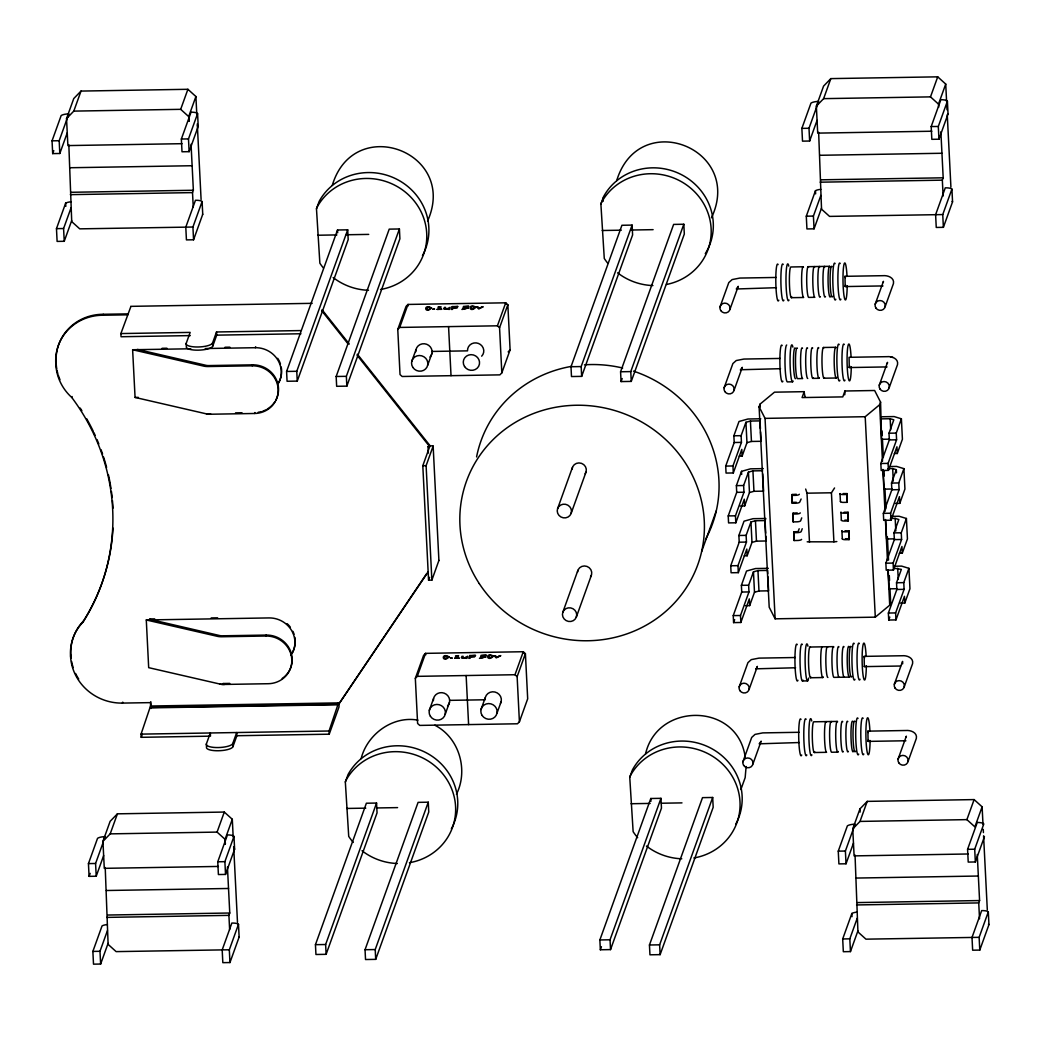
<?xml version="1.0" encoding="UTF-8"?>
<svg xmlns="http://www.w3.org/2000/svg" width="1041" height="1041" viewBox="0 0 1041 1041"><rect width="100%" height="100%" fill="white"/><g stroke="black" fill="none" stroke-linecap="round" stroke-linejoin="round"><path stroke-width="1.5" d="M232.911 746.696L232.755 743.521L236.71 732.539L236.867 735.727L232.911 746.696A13.286 3.774 -2.9 0 1 218.35 750.743A13.286 3.774 -2.9 0 1 206.521 747.139L206.365 743.964L210.321 732.981L210.477 736.156L141.225 737.314L141.056 734.126L150.607 705.798M746.111 766.501L745.161 777.64L740.867 789.533M845.565 284.974L845.188 286.561L844.993 276.32L882.95 275.683C887.674 275.175 894.661 277.7 893.438 283.594L885.136 306.679M849.651 365.938L849.274 367.551L849.066 357.31L887.023 356.673C891.76 356.126 898.708 358.69 897.524 364.558L889.209 387.642M868.48 739.8L868.09 741.387L867.895 731.146L905.852 730.509C910.589 730.001 917.563 732.539 916.34 738.42L908.038 761.505M844.095 512.237L848.064 512.25L848.142 520.981L844.576 521.034A3.591 1.015 -2.9 0 1 841.388 520.071M844.993 530.78L849.001 530.884L849.079 539.628L845.513 539.68A3.591 1.015 -2.9 0 1 842.325 538.704M428.358 453.095L428.033 446.654L429.517 447.11L422.802 465.717L428.567 580.175L431.872 580.123L426.107 465.665L433.16 446.029L430.024 445.665L357.362 354.2M431.872 580.123L438.912 560.422M864.603 665.876L864.329 666.617L864.134 656.377L902.092 655.752C906.815 655.231 913.79 657.769 912.58 663.651L904.265 686.735M236.867 735.727L329.216 734.191L329.047 731.003L338.598 702.675L338.676 704.276L152.311 707.373M52.05 140.834L61.146 115.59A7.573 2.147 -2.9 0 1 68.849 113.872L59.181 140.717L59.818 153.482L52.688 153.6L52.05 140.834L59.181 140.717M52.688 153.6L53.768 150.62M182.006 143.684L67.886 145.584L66.533 118.596L73.755 98.557L81.016 91.074L187.901 89.292L195.903 96.527L196.788 114.237M66.533 118.596L73.794 111.114L81.016 91.074M59.818 153.482L67.249 132.832M71.673 220.64L64.243 241.291L57.112 241.408L56.474 228.643L65.648 203.164A7.378 2.095 -2.9 0 1 70.983 201.798M202.097 201.551L202.735 214.303L193.561 239.781L186.43 239.898L185.792 227.146L195.461 200.288A7.378 2.095 -2.9 0 1 202.097 201.551L192.923 227.029L79.728 228.851L71.725 221.616L68.823 144.751M64.243 241.291L63.592 228.526L71.035 207.888M150.685 707.399L150.451 702.623L122.409 703.091A49.799 47.418 19.8 0 1 70.541 656.22A48.966 46.624 19.8 0 1 83.072 622.024A211.57 201.434 19.8 0 0 71.764 397.467A48.966 46.624 19.8 0 1 55.811 363.751L56.149 362.788A48.966 46.624 19.8 0 1 103.228 314.278L128.147 313.875M71.764 397.467L72.102 396.517M55.811 363.751A48.966 46.624 19.8 0 1 102.877 315.241L103.228 314.278M188.928 121.329L188.681 116.566L180.679 109.331L187.901 89.292M188.681 116.566L195.903 96.527M181.368 139.026L191.037 112.168A7.573 2.147 -2.9 0 1 197.582 113.651L198.219 126.403L189.137 151.661L182.006 151.778L181.368 139.026L188.486 138.908L197.582 113.651M190.308 335.592L121.042 336.737L120.886 333.562L130.854 306.575M193.236 206.899L192.52 192.611L193.366 190.256L191.05 144.257M70.541 656.22L70.879 655.27A48.966 46.624 19.8 0 1 83.41 621.074A211.57 201.434 19.8 0 0 112.975 528.034M83.072 622.024L83.41 621.074M300.784 330.57L216.528 331.975L216.697 335.15L212.741 346.132A13.286 3.774 -2.9 0 1 198.167 350.166A13.286 3.774 -2.9 0 1 186.352 346.575L186.196 343.387L190.152 332.404L120.886 333.562M212.741 346.132L212.585 342.957L216.528 331.975M122.409 703.091L122.76 702.141M278.559 383.114A24.893 23.709 19.8 0 0 255.331 347.707L255.683 346.744M252.221 365.807L208.07 366.536A8.081 2.29 -2.9 0 1 204.036 366.185L132.623 349.737L135.07 397.428L206.951 413.993A4.763 1.353 -2.9 0 0 209.788 414.24L254.616 413.485A24.893 23.709 19.8 0 0 278.155 389.243A24.893 23.709 19.8 0 0 252.221 365.807L252.56 364.844L208.864 365.573A4.763 1.353 -2.9 0 1 206.027 365.326L137.412 349.412M323.413 268.031A58.4 55.615 19.8 0 1 319.86 263.191L316.477 208.773L319.171 201.368A58.4 55.615 19.8 0 1 397.402 179.572A58.4 55.615 19.8 0 1 422.477 255.618M103.645 855.585L96.214 876.236L89.084 876.353L88.446 863.601L97.542 838.343A7.573 2.147 -2.9 0 1 105.232 836.626L104.347 839.111M254.616 413.485L254.967 412.535M89.084 876.353L90.164 873.386M218.402 866.437L104.282 868.337L102.929 841.349L110.138 821.31L117.412 813.828L224.296 812.058L232.299 819.28L233.184 836.99M96.214 876.236L95.577 863.483L103.007 842.833M141.225 737.314L142.305 734.282M102.929 841.349L110.19 833.867L117.412 813.828M286.587 371.455L337.505 229.996L347.694 229.827L348.188 239.638L297.258 381.097L287.069 381.266L286.587 371.455L296.763 371.286L347.694 229.827M108.069 943.393L100.639 964.044L93.508 964.161L92.87 951.409L102.044 925.93A7.378 2.095 -2.9 0 1 107.379 924.551M238.493 924.304L239.131 937.056L229.957 962.548L222.826 962.665L222.188 949.899L231.857 923.055A7.378 2.095 -2.9 0 1 238.493 924.304L229.319 949.782L116.124 951.617L108.121 944.382L105.219 867.517M100.639 964.044L99.988 951.292L107.431 930.641M336.165 376.491L389.217 229.137L399.406 228.968L399.9 238.779L346.848 386.133L336.659 386.302L336.165 376.491L346.354 376.322L399.406 228.968M292.17 653.345A24.893 23.709 19.8 0 0 268.942 617.925L146.287 619.968L148.681 667.658L220.601 684.21A4.763 1.353 -2.9 0 0 223.438 684.457L268.279 683.716A24.893 23.709 19.8 0 0 291.805 659.46A24.893 23.709 19.8 0 0 265.871 636.025L266.223 635.075A24.893 23.709 19.8 0 1 290.738 651.601A24.893 23.709 19.8 0 1 282.15 678.524M427.591 221.03C458.43 152.142 353.966 112.962 332.274 185.376M397.766 329.424L406.042 306.431L407.981 304.44L505.705 302.814L507.839 304.74L510.103 349.88L501.827 372.873L499.888 374.864L402.164 376.491L400.03 374.565L397.766 329.424L399.705 327.434L407.981 304.44L408.293 305.807M225.324 844.082L225.077 839.319L217.075 832.097L224.296 812.058M225.077 839.319L232.299 819.28M217.764 861.779L227.432 834.934A7.573 2.147 -2.9 0 1 233.978 836.417L234.615 849.17L225.533 874.427L218.402 874.544L217.764 861.779L224.882 861.662L233.978 836.417M411.729 361.461L415.971 349.672M229.632 929.652L228.916 915.364L229.762 913.009L227.445 867.01M427.669 365.261L431.911 353.472M428.033 446.654L429.686 446.628L430.024 445.665M426.745 573.5L338.676 704.276L428.215 571.782M329.216 734.191L339.015 706.969L339.028 703.313M501.827 372.873L499.563 327.733L497.429 325.807L505.705 302.814L506.004 304.193M499.563 327.733L507.839 304.74M353.25 842.416A58.4 55.615 19.8 0 1 348.722 836.404L345.339 781.999L348.032 774.582A58.4 55.615 19.8 0 1 426.263 752.799A58.4 55.615 19.8 0 1 451.352 828.844M428.567 580.175L429.608 577.313M315.449 944.681L366.38 803.223L376.556 803.053L377.05 812.865L326.119 954.324L315.944 954.493L315.449 944.681L325.625 944.512L376.556 803.053M415.333 678.342L423.609 655.349L425.548 653.358L523.272 651.731L525.406 653.657L527.683 698.797L519.407 721.79L517.468 723.781L419.744 725.408L417.61 723.482L415.333 678.342L417.272 676.351L425.548 653.358L425.86 654.737M607.827 263.308A58.4 55.615 19.8 0 1 604.274 258.467L600.891 204.049L603.585 196.645A58.4 55.615 19.8 0 1 683.299 175.656A58.4 55.615 19.8 0 1 705.278 253.679M429.295 710.378L433.537 698.589M445.236 714.178L449.478 702.389M571.002 366.731L621.919 225.272L632.108 225.103L632.603 234.915L581.672 376.374L571.483 376.543L571.002 366.731L581.177 366.562L632.108 225.103M365.04 949.717L418.092 802.364L428.267 802.195L428.762 812.006L375.71 959.36L365.534 959.529L365.04 949.717L375.215 949.548L428.267 802.195M481.007 709.52L485.249 697.73M557.612 508.62L572.459 467.357M456.452 794.257C468.567 770.132 459.263 737.653 434.826 725.213M496.947 713.319L501.189 701.53M620.579 371.767L673.631 224.414L683.82 224.244L684.314 234.056L631.262 381.409L621.074 381.579L620.579 371.767L630.768 371.598L683.82 224.244M571.106 513.473A7.17 6.832 19.8 0 0 562.986 504.26A7.17 6.832 19.8 0 0 558.978 515.399A7.17 6.832 19.8 0 0 571.106 513.473L585.953 472.211M519.407 721.79L517.13 676.65L514.996 674.724L523.272 651.731L523.584 653.11M621.074 381.579L622.167 378.547M517.13 676.65L525.406 653.657M562.817 612.238L577.885 570.403M711.471 217.803C744.133 148.655 639.057 107.223 616.688 180.653M576.324 617.092A7.17 6.832 19.8 0 0 568.204 607.879A7.17 6.832 19.8 0 0 564.196 619.018A7.17 6.832 19.8 0 0 576.324 617.092L591.379 575.27M720.047 306.848L728.791 282.592L732.135 279.574L739.852 278.064L776.222 277.453M730.001 309.229L738.238 286.327L736.299 288.995L776.43 287.693M801.869 128.381L810.965 103.137A7.573 2.147 -2.9 0 1 818.668 101.419L809 128.264L809.638 141.016L802.507 141.147L801.869 128.381L809 128.264M931.825 131.231L817.706 133.118L816.352 106.143L823.574 86.104L830.835 78.609L937.72 76.839L945.722 84.074L946.607 101.784M816.352 106.143L823.613 98.648L830.835 78.609M809.638 141.016L817.068 120.379M724.12 387.812L732.89 363.556L736.234 360.55L743.925 359.054L780.308 358.442M734.074 390.245L742.311 367.343L740.346 369.984M821.492 208.187L814.062 228.825L806.931 228.942L806.294 216.19L815.467 190.711A7.378 2.095 -2.9 0 1 820.802 189.345M951.916 189.098L952.554 201.85L943.38 227.328L936.249 227.445L935.612 214.693L945.28 187.835A7.378 2.095 -2.9 0 1 951.916 189.098L942.743 214.576L829.547 216.398L821.544 209.163L818.642 132.298M739.24 456.127L742.142 456.075L741.804 449.374L733.306 472.952L726.058 473.069L725.707 466.082L734.204 442.503L733.866 435.789L739.006 421.488L747.998 419.002L760.789 418.781M814.062 228.825L813.411 216.073L820.855 195.435M733.306 472.952L732.955 465.965L741.452 442.386L741.114 435.672L745.929 422.295L750.418 421.045L760.034 420.889L760.424 428.736M701.647 551.509L716.299 510.806M889.951 588.321L890.667 602.57L889.717 605.198L875.299 617.157L775.129 618.822L769.195 607.202L759.097 406.758L760.047 404.129L774.478 392.171L804.199 391.676A20.495 19.506 19.8 0 0 805.148 396.751M742.142 456.075L746.957 442.698L745.929 422.295M637.665 837.693A58.4 55.615 19.8 0 1 633.136 831.681L629.753 777.276L632.447 769.859A58.4 55.615 19.8 0 1 710.678 748.076A58.4 55.615 19.8 0 1 735.766 824.121M740.294 506.004L744.653 505.926L744.315 499.212L735.818 522.79L728.57 522.907L728.219 515.933L736.716 492.354L736.377 485.64L741.517 471.339L750.509 468.84L763.3 468.632M735.818 522.79L735.467 515.802L743.964 492.224L743.625 485.522L748.44 472.133L752.929 470.896L762.546 470.727M744.653 505.926L749.468 492.549L748.44 472.133M744.263 555.816L747.152 555.777L746.813 549.062L738.329 572.641L731.081 572.758L730.73 565.77L739.214 542.192L738.876 535.477L744.029 521.19L753.02 518.691L765.812 518.483L765.057 520.578L765.682 533.135M599.863 939.958L650.794 798.499L660.97 798.33L661.464 808.141L610.533 949.6L600.358 949.769L599.863 939.958L610.039 939.789L660.97 798.33M738.329 572.641L737.978 565.653L746.462 542.075L746.124 535.36L750.951 521.983L755.441 520.734L765.057 520.578M600.358 949.769L601.451 946.724M804.199 391.676L802.077 397.571L842.794 396.894L844.915 391L874.635 390.505L880.569 402.125L881.584 439.289L889.587 439.159M747.152 555.777L751.979 542.387L750.951 521.983M745.317 605.693L749.663 605.615L749.325 598.9L740.841 622.479L733.593 622.609L733.241 615.621L741.726 592.043L741.387 585.328L746.54 571.028L755.532 568.542L768.323 568.321M733.593 622.609L734.66 619.655M740.841 622.479L740.489 615.491L748.973 591.926L748.635 585.211L753.463 571.834L757.952 570.585L767.568 570.416L767.724 573.565M938.67 107.288L938.501 104.113L930.498 96.878L937.72 76.839M749.663 605.615L754.491 592.238L753.463 571.834M801.115 499.003L799.735 502.1A3.591 1.015 -2.9 0 1 795.792 503.193L792.227 503.245L791.837 495.399L792.162 494.514L796.287 494.267M792.227 503.245L792.162 494.514M938.501 104.113L945.722 84.074M931.188 126.573L940.856 99.715A7.573 2.147 -2.9 0 1 947.401 101.198L948.039 113.95L938.956 139.208L931.825 139.325L931.188 126.573L938.305 126.455L947.401 101.198M801.726 517.871L800.672 520.747A3.591 1.015 -2.9 0 1 796.729 521.84L793.177 521.892L792.774 514.046L793.099 513.161L797.224 512.914M793.177 521.892L793.099 513.161M875.182 304.245L883.419 281.356L883.288 282.462M801.609 539.381A3.591 1.015 -2.9 0 1 797.679 540.474L794.114 540.539L793.71 532.693L794.036 531.808L798.122 531.626L799.176 528.763M739.175 686.917L747.932 662.649L751.264 659.63L758.993 658.12L795.363 657.522M794.114 540.539L794.036 531.808M649.454 944.994L702.506 797.64L712.682 797.471L713.176 807.282L660.124 954.636L649.948 954.805L649.454 944.994L659.63 944.825L712.682 797.471M802.221 528.737L801.206 531.535A3.591 1.015 -2.9 0 1 797.276 532.628L793.71 532.693M749.143 689.285L757.38 666.396L756.391 668.335M943.133 196.033L942.339 180.158L943.185 177.803L940.869 131.804M742.949 761.687L751.706 737.418L755.037 734.399L762.754 732.89L799.124 732.291M879.255 385.261L887.492 362.372L887.374 363.478M840.451 501.424A3.591 1.015 -2.9 0 0 843.639 502.4L847.205 502.335L847.127 493.603L843.132 493.577M882.482 461.332L879.632 404.754L880.569 402.125M752.903 764.055L761.153 741.166L759.201 743.821L799.345 742.532M847.205 502.335L847.127 493.603M848.142 520.981L848.064 512.25M849.079 539.628L849.001 530.884M894.375 453.551L897.277 453.499L896.939 446.797L888.441 470.376L881.193 470.493L880.842 463.505L889.339 439.927L889.001 433.212L893.816 419.835L890.172 418.729L880.556 418.885M888.441 470.376L888.09 463.388L896.587 439.809L896.249 433.095L901.389 418.794L894.102 416.569L881.311 416.79M897.277 453.499L902.417 439.211L901.389 418.794M895.429 503.428L899.788 503.35L899.45 496.635L890.953 520.214L883.705 520.331L883.354 513.356L891.851 489.777L891.512 483.063L896.327 469.686L892.671 468.567L887.869 468.645M890.953 520.214L890.602 513.226L899.099 489.647L898.76 482.946L903.9 468.645L896.613 466.42L890.211 466.524M894.609 538.848L886.607 538.978L887.361 536.883L888.533 560.123M899.788 503.35L904.928 489.049L903.9 468.645M899.398 553.239L902.287 553.2L901.948 546.486L893.464 570.065L886.216 570.182L885.865 563.194L894.349 539.615L894.011 532.901L898.838 519.524L895.182 518.418L890.38 518.496M893.464 570.065L893.113 563.077L901.597 539.498L901.259 532.784L906.412 518.483L899.112 516.258L891.122 516.401M902.287 553.2L907.44 538.9L906.412 518.483M900.452 603.116L904.798 603.038L904.46 596.324L895.976 619.902L888.728 620.033L888.376 613.045L896.861 589.466L896.522 582.752L901.35 569.375L894.492 568.308M888.728 620.033L889.795 617.079M895.976 619.902L895.624 612.915L904.108 589.349L903.77 582.635L908.923 568.334L901.623 566.109L893.633 566.239M904.798 603.038L909.951 588.738L908.923 568.334M894.323 684.314L902.56 661.412L902.664 663.781M838.265 851.148L847.361 825.89A7.573 2.147 -2.9 0 1 855.051 824.173L845.396 851.031L846.034 863.783L838.903 863.9L838.265 851.148L845.396 851.031M968.221 853.984L854.101 855.884L852.748 828.896L859.97 808.857L867.231 801.375L974.116 799.592L982.118 806.827L983.003 824.537M852.748 828.896L860.009 821.414L867.231 801.375M846.034 863.783L853.464 843.132M898.084 759.084L906.334 736.182L906.19 737.288M857.888 930.94L850.458 951.591L843.327 951.708L842.69 938.956L851.863 913.477A7.378 2.095 -2.9 0 1 857.198 912.098M988.312 911.851L988.95 924.603L979.776 950.082L972.645 950.199L972.008 937.447L981.676 910.602A7.378 2.095 -2.9 0 1 988.312 911.851L979.139 937.329L865.943 939.164L857.94 931.929L855.038 855.051M850.458 951.591L849.807 938.839L857.25 918.188M982.118 806.827L974.897 826.866L966.894 819.631L974.116 799.592M967.583 849.326L977.252 822.481A7.573 2.147 -2.9 0 1 983.797 823.952L974.701 849.209L975.352 861.961L968.221 862.091L967.583 849.326L974.701 849.209M975.352 861.961L984.435 836.717A7.573 2.147 -2.9 0 0 984.265 836.496M979.529 918.787L978.735 902.911L979.581 900.556L977.265 854.557M316.477 208.773L317.05 207.263A58.4 55.615 19.8 0 1 414.93 201.915A58.4 55.615 19.8 0 1 380.564 289.476M345.339 781.999L345.911 780.477A58.4 55.615 19.8 0 1 443.791 775.129A58.4 55.615 19.8 0 1 409.438 862.703M361.136 758.59C367.226 734.256 392.704 715.492 417.922 720.151M600.891 204.049L601.464 202.54A58.4 55.615 19.8 0 1 698.875 196.593A58.4 55.615 19.8 0 1 666.474 284.479M629.753 777.276L630.326 775.753A58.4 55.615 19.8 0 1 728.206 770.405A58.4 55.615 19.8 0 1 693.853 857.979M645.55 753.866C657.769 701.113 738.72 702.714 745.317 758.069M807.191 541.814L833.906 541.841L831.434 492.783L834.557 487.969M508.164 351.871L510.103 349.88M759.097 406.758L765.044 418.378L865.201 416.712L879.632 404.754M740.802 369.737L780.516 368.683M746.957 442.698L751.446 441.449L761.062 441.293L760.581 431.872M749.468 492.549L753.957 491.3L763.573 491.144L762.702 473.876M751.979 542.387L756.469 541.151L766.085 540.982L765.838 536.271M754.491 592.238L758.98 590.989L768.596 590.833L767.881 576.701M755.753 668.829L795.571 667.762M796.313 502.296L792.552 502.361M833.906 541.841L836.834 541.554M73.794 111.114L180.679 109.331M823.613 98.648L930.498 96.878M69.981 167.744L192.13 165.727M819.801 155.291L941.949 153.261M71.217 192.286L193.366 190.256M821.037 179.82L943.185 177.803M70.359 194.641L192.52 192.611M820.178 182.188L942.339 180.158M56.474 228.643L63.592 228.526M806.294 216.19L813.411 216.073M317.804 235.24L336.894 234.915M346.432 234.759L368.709 234.394M602.219 230.503L621.308 230.191M630.846 230.035L653.123 229.658M803.053 266.769L790.835 266.977A15.368 1.744 89 0 0 789.468 284.792A15.368 1.744 89 0 0 791.889 297.049M808.141 266.678L829.521 266.327M845.188 286.561L882.976 285.924M130.685 306.353L312.196 303.334M791.446 297.687L803.665 297.492A15.368 1.744 89 0 1 801.609 280.576A15.368 1.744 89 0 1 803.509 267.173M102.877 315.241L127.796 314.824M399.705 327.434L497.429 325.807M216.697 335.15L300.94 333.758M162.071 348.306L166.911 348.228M225.012 347.265L229.853 347.174M132.675 349.737L190.776 348.774M205.298 348.54L255.331 347.707M432.08 351.442L467.513 350.856A8.198 7.808 19.8 0 1 478.405 343.413A8.198 7.808 19.8 0 1 481.684 356.165M823.418 347.486L835.637 347.291M849.274 367.551L887.049 366.913M812.826 378.39L818.942 378.299M824.03 378.208L836.248 378M792.526 381.8L787.438 381.891A18.439 2.082 89 0 1 785.005 364.012A18.439 2.082 89 0 1 786.71 345.026M135.07 397.428L138.31 397.376M235.539 412.861L242.019 412.757M733.866 435.789L741.114 435.672M889.001 433.212L896.249 433.095M734.204 442.503L741.452 442.386M889.339 439.927L896.587 439.809M422.802 465.717L426.107 465.665M725.707 466.082L732.955 465.965M880.842 463.505L888.09 463.388M736.377 485.64L743.625 485.522M891.512 483.063L898.76 482.946M892.098 489.01L884.095 489.14L883.145 470.298M736.716 492.354L743.964 492.224M891.851 489.777L899.099 489.647M805.669 489.049L807.009 493.187L831.434 492.783M791.837 495.399L795.402 495.347A3.591 1.015 -2.9 0 0 799.332 494.254M846.801 494.488L843.249 494.553A3.591 1.015 -2.9 0 1 840.048 493.577M792.774 514.046L796.339 513.981A3.591 1.015 -2.9 0 0 800.269 512.901M847.751 513.135L844.186 513.187A3.591 1.015 -2.9 0 1 840.985 512.224M728.219 515.933L735.467 515.802M883.354 513.356L890.602 513.226M848.454 520.097L844.837 520.149M848.688 531.769L845.123 531.834A3.591 1.015 -2.9 0 1 841.935 530.858M738.876 535.477L746.124 535.36M894.011 532.901L901.259 532.784M849.404 538.744L845.409 538.717M739.214 542.192L746.462 542.075M894.349 539.615L901.597 539.498M730.73 565.77L737.978 565.653M885.865 563.194L893.113 563.077M741.387 585.328L748.635 585.211M896.522 582.752L903.77 582.635M897.121 588.699L889.118 588.829L888.168 569.987M741.726 592.043L748.973 591.926M896.861 589.466L904.108 589.349M149.852 618.966L154.693 618.875M211.18 617.938L217.634 617.834M733.241 615.621L740.489 615.491M888.376 613.045L895.624 612.915M266.223 635.075L222.514 635.804A4.763 1.353 -2.9 0 1 219.677 635.557L149.501 619.278M265.871 636.025L221.72 636.754A8.081 2.29 -2.9 0 1 217.686 636.402L146.287 619.968M809.976 647.034L833.386 646.643M864.329 666.617L900.53 666.019M417.272 676.351L514.996 674.724M229.775 683.403L224.908 683.482A4.763 1.353 -2.9 0 1 223.151 683.417M810.588 677.756L822.806 677.548M849.261 677.118L833.997 677.366A15.368 1.744 89 0 1 831.941 660.462A15.368 1.744 89 0 1 833.854 647.047M802.507 680.957L807.595 680.879M449.66 700.359L485.08 699.773A8.198 7.808 19.8 0 1 494.943 692.018A8.198 7.808 19.8 0 1 500.474 703.443M150.62 706.019L338.611 702.896M150.516 707.867L338.507 704.744M837.159 721.413L813.737 721.803A15.368 1.744 89 0 0 812.37 739.617A15.368 1.744 89 0 0 814.791 751.875M141.056 734.126L329.047 731.003M868.09 741.387L905.878 740.763M814.348 752.526L826.567 752.318A15.368 1.744 89 0 1 824.511 735.414A15.368 1.744 89 0 1 826.411 721.999M837.758 752.136L831.655 752.24A15.368 1.744 89 0 1 829.599 735.323A15.368 1.744 89 0 1 831.499 721.92M346.666 808.454L365.755 808.141M376.894 807.959L397.571 807.608M631.08 803.73L650.17 803.418M661.308 803.236L681.985 802.884M110.19 833.867L217.075 832.097M860.009 821.414L966.894 819.631M88.446 863.601L95.577 863.483M106.377 890.51L228.526 888.48M856.196 878.057L978.345 876.028M107.613 915.039L229.762 913.009M857.433 902.586L979.581 900.556M106.755 917.394L228.916 915.364M856.574 904.941L978.735 902.911M92.87 951.409L99.988 951.292M842.69 938.956L849.807 938.839M210.868 414.214L210.464 414.227A8.081 2.29 -2.9 0 1 206.43 413.863M224.531 684.444L224.127 684.444A8.081 2.29 -2.9 0 1 220.093 684.093M890.549 356.894L891.304 357.063M891.968 357.219L892.957 357.44M844.993 276.32L845.435 277.726M864.134 656.377L864.577 657.782M867.895 731.146L868.337 732.552M322.033 309.737L349.295 344.037M321.695 310.686L347.941 343.725M357.024 355.15L429.686 446.628M946.776 104.998L947.024 109.826M947.258 114.653L950.914 187.094M983.251 829.365L983.42 832.592M983.576 835.806L987.31 909.86M938.305 126.455L938.956 139.208M942.743 214.576L943.38 227.328M979.139 937.329L979.776 950.082M896.327 469.686L896.483 472.822M890.172 418.729L890.719 429.712M892.671 468.567L893.308 481.124M895.182 518.418L895.82 530.975M897.693 568.256L898.253 579.251M882.026 430.909L882.261 435.619M882.417 438.742L883.354 457.337M884.056 471.339L884.29 476.049M884.928 488.593L885.943 508.737M889.313 575.738L889.548 580.449M885.657 520.149L886.607 538.978M882.885 469.413L885.006 511.443M885.41 519.524L887.439 559.941M887.934 569.635L889.717 605.198M865.201 416.712L875.299 617.157M859.97 808.857L860.126 812.084M840.035 493.707L840.425 501.554M840.972 512.354L841.362 520.201M841.909 531.001L842.312 538.848M815.467 190.711L815.623 193.899M851.863 913.477L852.019 916.666M807.009 493.187L809.482 542.244M765.044 418.378L775.129 618.822M760.047 404.129L760.203 407.057M750.418 421.045L751.446 441.449M752.929 470.896L753.957 491.3M755.441 520.734L756.469 541.151M757.952 570.585L758.98 590.989M741.517 471.339L741.673 474.475M630.768 371.598L631.262 381.409M659.63 944.825L660.124 954.636M650.794 798.499L650.937 801.297M603.012 198.154L603.168 201.277M581.177 366.562L581.672 376.374M610.039 939.789L610.533 949.6M448.567 326.614L451.026 375.671M466.134 675.531L468.606 724.601M433.147 446.095L438.912 560.539M346.354 376.322L346.848 386.133M375.215 949.548L375.71 959.36M337.505 229.996L337.648 232.794M296.763 371.286L297.258 381.097M325.625 944.512L326.119 954.324M197.283 123.892L201.095 199.547M233.678 846.645L237.491 922.313M188.798 118.375L188.941 121.133M225.194 841.141L225.337 843.887M188.486 138.908L189.137 151.661M192.923 227.029L193.561 239.781M224.882 861.662L225.533 874.427M229.319 949.782L229.957 962.548M150.789 701.673L151.127 708.453M65.648 203.164L65.804 206.352M233.848 848.558A7.573 2.147 -2.9 0 1 234.615 849.17M238.896 936.861A7.378 2.095 -2.9 0 1 239.131 937.056M197.452 125.792A7.573 2.147 -2.9 0 1 198.219 126.403M202.501 214.108A7.378 2.095 -2.9 0 1 202.735 214.303M988.416 924.226A7.378 2.095 -2.9 0 1 988.95 924.603M947.87 113.742A7.573 2.147 -2.9 0 1 948.039 113.95M952.021 201.46A7.378 2.095 -2.9 0 1 952.554 201.85M577.508 572.16A7.17 6.832 19.8 0 1 586.942 566.408A7.17 6.832 19.8 0 1 590.546 576.844M572.095 469.101A7.17 6.832 19.8 0 1 581.516 463.362A7.17 6.832 19.8 0 1 585.133 473.798M476.583 456.921A122.955 117.073 19.8 0 1 571.782 366.328M584.495 364.818A122.955 117.073 19.8 0 1 622.661 368.033M633.462 371.116A122.955 117.073 19.8 0 1 705.525 539.407M838.2 751.498A15.368 1.744 89 0 1 835.728 737.236A15.368 1.744 89 0 1 837.615 721.816M843.288 751.407A15.368 1.744 89 0 1 840.816 737.145A15.368 1.744 89 0 1 842.703 721.738M848.376 751.329A15.368 1.744 89 0 1 845.904 737.067A15.368 1.744 89 0 1 847.79 721.647M853.464 751.238A15.368 1.744 89 0 1 851.004 736.976A15.368 1.744 89 0 1 852.878 721.569M855.507 751.199A15.368 1.744 89 0 1 853.034 736.95A15.368 1.744 89 0 1 854.921 721.53M858.708 754.1A18.439 2.082 89 0 1 855.741 736.989A18.439 2.082 89 0 1 858.005 718.485M863.796 754.009A18.439 2.082 89 0 1 860.829 736.898A18.439 2.082 89 0 1 863.093 718.407M870.094 740.502A18.439 2.082 89 0 1 867.101 751.68A18.439 2.082 89 0 1 866.502 721.478A18.439 2.082 89 0 1 869.912 730.964M811.876 754.881A18.439 2.082 89 0 1 808.883 735.349A18.439 2.082 89 0 1 811.72 720.971M806.788 754.959A18.439 2.082 89 0 1 803.821 737.848A18.439 2.082 89 0 1 806.085 719.344M801.7 755.037A18.439 2.082 89 0 1 798.733 737.939A18.439 2.082 89 0 1 800.997 719.435M827.894 677.47A15.368 1.744 89 0 1 825.838 660.554A15.368 1.744 89 0 1 827.738 647.151M839.085 677.288A15.368 1.744 89 0 1 837.029 660.371A15.368 1.744 89 0 1 838.942 646.968M844.173 677.197A15.368 1.744 89 0 1 842.117 660.293A15.368 1.744 89 0 1 844.03 646.877M849.703 676.468A15.368 1.744 89 0 1 847.231 662.206A15.368 1.744 89 0 1 849.118 646.799M851.746 676.442A15.368 1.744 89 0 1 849.274 662.18A15.368 1.744 89 0 1 851.148 646.76M854.947 679.331A18.439 2.082 89 0 1 851.98 662.219A18.439 2.082 89 0 1 854.232 643.715M860.035 679.239A18.439 2.082 89 0 1 857.068 662.141A18.439 2.082 89 0 1 859.332 643.637M866.333 665.733A18.439 2.082 89 0 1 863.34 676.91A18.439 2.082 89 0 1 862.742 646.721A18.439 2.082 89 0 1 866.138 656.194M808.584 678.133A18.439 2.082 89 0 1 805.148 663A18.439 2.082 89 0 1 807.946 646.201M811.017 677.118A15.368 1.744 89 0 1 808.558 662.857A15.368 1.744 89 0 1 810.432 647.437M823.236 676.91A15.368 1.744 89 0 1 820.815 664.652A15.368 1.744 89 0 1 822.195 646.825M803.027 680.189A18.439 2.082 89 0 1 800.061 663.078A18.439 2.082 89 0 1 802.325 644.587M797.94 680.28A18.439 2.082 89 0 1 794.973 663.169A18.439 2.082 89 0 1 797.237 644.665M813.268 377.753A15.368 1.744 89 0 1 810.796 363.491A15.368 1.744 89 0 1 812.683 348.071M819.371 377.649A15.368 1.744 89 0 1 816.899 363.387A15.368 1.744 89 0 1 818.786 347.98M807.738 378.482A15.368 1.744 89 0 1 805.682 361.565A15.368 1.744 89 0 1 807.595 348.162M802.494 348.241A15.368 1.744 89 0 0 800.594 361.656A15.368 1.744 89 0 0 802.65 378.56L797.562 378.651A15.368 1.744 89 0 1 795.506 361.734A15.368 1.744 89 0 1 797.406 348.332M795.519 378.677A15.368 1.744 89 0 1 793.463 361.774A15.368 1.744 89 0 1 795.376 348.371M793.06 381.032A18.439 2.082 89 0 1 790.067 361.513A18.439 2.082 89 0 1 792.891 347.134M782.871 381.201A18.439 2.082 89 0 1 779.917 364.09A18.439 2.082 89 0 1 782.168 345.599M839.879 380.251A18.439 2.082 89 0 1 836.912 363.153A18.439 2.082 89 0 1 839.176 344.649M836.678 377.363A15.368 1.744 89 0 1 834.205 363.101A15.368 1.744 89 0 1 836.092 347.694M824.459 377.571A15.368 1.744 89 0 1 822 363.309A15.368 1.744 89 0 1 823.873 347.889M844.967 380.173A18.439 2.082 89 0 1 842.013 363.062A18.439 2.082 89 0 1 844.264 344.558M851.265 366.666A18.439 2.082 89 0 1 848.285 377.844A18.439 2.082 89 0 1 847.686 347.642A18.439 2.082 89 0 1 851.083 357.115M814.713 266.99A15.368 1.744 89 0 0 812.8 280.393A15.368 1.744 89 0 0 814.856 297.31L808.753 297.401A15.368 1.744 89 0 1 806.697 280.497A15.368 1.744 89 0 1 808.597 267.095M820.386 296.581A15.368 1.744 89 0 1 817.914 282.319A15.368 1.744 89 0 1 819.801 266.899M825.474 296.49A15.368 1.744 89 0 1 823.002 282.241A15.368 1.744 89 0 1 824.888 266.821M830.562 296.412A15.368 1.744 89 0 1 828.089 282.15A15.368 1.744 89 0 1 829.976 266.73M832.605 296.373A15.368 1.744 89 0 1 830.132 282.111A15.368 1.744 89 0 1 832.019 266.704M835.806 299.261A18.439 2.082 89 0 1 832.839 282.163A18.439 2.082 89 0 1 835.103 263.659M840.894 299.183A18.439 2.082 89 0 1 837.927 282.072A18.439 2.082 89 0 1 840.191 263.568M847.192 285.676A18.439 2.082 89 0 1 844.199 296.854A18.439 2.082 89 0 1 843.6 266.652A18.439 2.082 89 0 1 847.01 276.125M788.974 300.042A18.439 2.082 89 0 1 785.981 280.523A18.439 2.082 89 0 1 788.805 266.145M783.886 300.133A18.439 2.082 89 0 1 780.919 283.022A18.439 2.082 89 0 1 783.183 264.518M778.798 300.211A18.439 2.082 89 0 1 775.831 283.1A18.439 2.082 89 0 1 778.095 264.609M397.363 863.51A58.4 55.615 19.8 0 1 362.021 850.757M368.501 290.296A58.4 55.615 19.8 0 1 333.146 277.531M681.777 858.786A58.4 55.615 19.8 0 1 646.435 846.034M652.915 285.572A58.4 55.615 19.8 0 1 617.56 272.807M844.915 391A20.495 19.506 19.8 0 1 844.719 394.838M433.368 700.632A8.198 7.808 19.8 0 1 444.26 693.189A8.198 7.808 19.8 0 1 447.552 705.954M415.801 351.715A8.198 7.808 19.8 0 1 426.693 344.272A8.198 7.808 19.8 0 1 429.972 357.037M212.585 342.957A13.286 3.774 -2.9 0 1 198.011 346.991A13.286 3.774 -2.9 0 1 186.196 343.387M232.755 743.521A13.286 3.774 -2.9 0 1 218.181 747.555A13.286 3.774 -2.9 0 1 206.365 743.964M78.713 679.005A49.799 47.418 19.8 0 1 75.564 673.462M73.182 667.58A49.799 47.418 19.8 0 1 71.621 661.49M71.139 658.393A49.799 47.418 19.8 0 1 70.879 655.27M80.183 408.072A211.57 201.434 19.8 0 1 81.862 410.701M86.676 418.742A211.57 201.434 19.8 0 1 93.183 431.143M93.846 432.549A211.57 201.434 19.8 0 1 95.16 435.372M97.034 439.627A211.57 201.434 19.8 0 1 98.817 443.921M101.029 449.712A211.57 201.434 19.8 0 1 102.578 454.084M103.553 457.012A211.57 201.434 19.8 0 1 106.598 467.37M108.433 474.839A211.57 201.434 19.8 0 1 110.984 488.424M111.426 491.456A211.57 201.434 19.8 0 1 112.155 497.533M112.454 500.591A211.57 201.434 19.8 0 1 112.988 508.203M59.962 379.653A48.966 46.624 19.8 0 1 58.283 375.189M57.841 373.667A48.966 46.624 19.8 0 1 57.086 370.596M56.787 369.048A48.966 46.624 19.8 0 1 56.149 362.788M295.241 641.959A24.893 23.709 19.8 0 1 290.842 655.01M287.121 623.663A24.893 23.709 19.8 0 1 290.387 627.242M292.872 631.314A24.893 23.709 19.8 0 1 294.069 634.255M294.85 637.3A24.893 23.709 19.8 0 1 295.215 640.41M277.7 358.312A24.893 23.709 19.8 0 1 280.458 364.025M281.239 367.07A24.893 23.709 19.8 0 1 278.897 382.164M275.006 401.592A24.893 23.709 19.8 0 1 267.173 409.139M265.793 409.894A24.893 23.709 19.8 0 1 262.853 411.143M261.33 411.611A24.893 23.709 19.8 0 1 258.181 412.275M252.56 364.844A24.893 23.709 19.8 0 1 275.787 400.265M468.255 308.006C450.857 311.662 476.153 307.004 463.037 307.85L463.557 306.405L468.866 306.314L464.689 306.718L464.416 307.459L466.537 307.446A2.72 0.768 -2.9 0 1 467.864 307.681A2.42 0.69 -2.9 0 1 468.255 308.006M485.822 656.923C468.424 660.58 493.72 655.921 480.604 656.767L481.124 655.323L486.433 655.231L482.256 655.635L481.983 656.377L484.117 656.364A2.72 0.768 -2.9 0 1 485.431 656.598A2.42 0.69 -2.9 0 1 485.822 656.923M443.908 308.787L449.348 309.424L450.115 307.329L446.342 309.203L445.132 308.878L445.626 307.407L444.403 307.42L443.908 308.787M461.488 657.704L466.928 658.341L467.682 656.246L463.922 658.12L462.711 657.795L463.193 656.324L461.97 656.337L461.488 657.704M430.258 307.85C427.252 312.977 425.079 305.026 430.258 307.85M474.618 307.121C471.612 312.248 469.439 304.297 474.618 307.121M447.838 656.767C444.819 661.907 442.646 653.943 447.838 656.767M492.198 656.038C489.179 661.165 487.006 653.214 492.198 656.038M431.56 307.993C424.455 314.981 423.166 302.931 431.56 307.993M475.919 307.251C468.814 314.239 467.526 302.202 475.919 307.251M449.126 656.91C442.035 663.898 440.733 651.848 449.126 656.91M493.486 656.168C486.394 663.156 485.093 651.119 493.486 656.168M432.939 309.164L434.5 309.138L432.939 309.164M437.116 309.346L441.839 309.268L440.122 309.294L441.033 306.77L437.884 307.212L439.549 307.446L438.873 309.32L437.116 309.346M452.223 306.601L451.221 309.398L452.51 309.372L452.991 308.032L457.428 307.629L453.108 307.694L453.395 306.9L458.014 306.496L452.223 306.601M450.519 658.081L452.067 658.055L450.519 658.081M454.683 658.263L459.406 658.185L457.689 658.211L458.6 655.687L457.598 655.713L455.464 656.129L457.116 656.364L456.439 658.237L454.683 658.263M469.803 655.518L468.788 658.315L470.077 658.289L470.558 656.949L474.995 656.546L470.675 656.611L470.961 655.83L475.594 655.414L469.803 655.518M481.944 306.796L479.394 308.448L477.988 306.861L476.674 306.887L478.626 308.943L483.219 306.783L481.944 306.796M499.524 655.713L496.96 657.365L495.555 655.778L494.241 655.804L496.206 657.86L500.799 655.7L499.524 655.713M479.289 583.624A122.955 117.073 19.8 0 0 690.873 580.11A122.955 117.073 19.8 0 0 576.193 405.248A122.955 117.073 19.8 0 0 479.289 583.624M898.76 762.793A5.127 4.88 19.8 0 0 907.583 762.689A5.127 4.88 19.8 0 0 902.846 755.389A5.127 4.88 19.8 0 0 898.76 762.793M743.638 765.395A5.127 4.88 19.8 0 0 752.461 765.252A5.127 4.88 19.8 0 0 747.672 757.965A5.127 4.88 19.8 0 0 743.638 765.395M895 688.023A5.127 4.88 19.8 0 0 903.809 687.932A5.127 4.88 19.8 0 0 899.073 680.619A5.127 4.88 19.8 0 0 895 688.023M739.878 690.625A5.127 4.88 19.8 0 0 748.687 690.482A5.127 4.88 19.8 0 0 743.912 683.195A5.127 4.88 19.8 0 0 739.878 690.625M724.796 391.533A5.127 4.88 19.8 0 0 733.619 391.429A5.127 4.88 19.8 0 0 728.882 384.116A5.127 4.88 19.8 0 0 724.796 391.533M879.944 388.983A5.127 4.88 19.8 0 0 888.767 388.827A5.127 4.88 19.8 0 0 883.991 381.54A5.127 4.88 19.8 0 0 879.944 388.983M875.858 307.967A5.127 4.88 19.8 0 0 884.681 307.863A5.127 4.88 19.8 0 0 879.931 300.55A5.127 4.88 19.8 0 0 875.858 307.967M720.736 310.569A5.127 4.88 19.8 0 0 729.559 310.413A5.127 4.88 19.8 0 0 724.77 303.126A5.127 4.88 19.8 0 0 720.736 310.569M482.126 715.466A8.198 7.808 19.8 0 0 496.232 715.232A8.198 7.808 19.8 0 0 488.58 703.573A8.198 7.808 19.8 0 0 482.126 715.466M430.414 716.325A8.198 7.808 19.8 0 0 444.52 716.091A8.198 7.808 19.8 0 0 436.869 704.432A8.198 7.808 19.8 0 0 430.414 716.325M464.559 366.549A8.198 7.808 19.8 0 0 478.652 366.315A8.198 7.808 19.8 0 0 471.013 354.656A8.198 7.808 19.8 0 0 464.559 366.549M412.848 367.408A8.198 7.808 19.8 0 0 426.94 367.174A8.198 7.808 19.8 0 0 419.302 355.515A8.198 7.808 19.8 0 0 412.848 367.408"/></g></svg>
